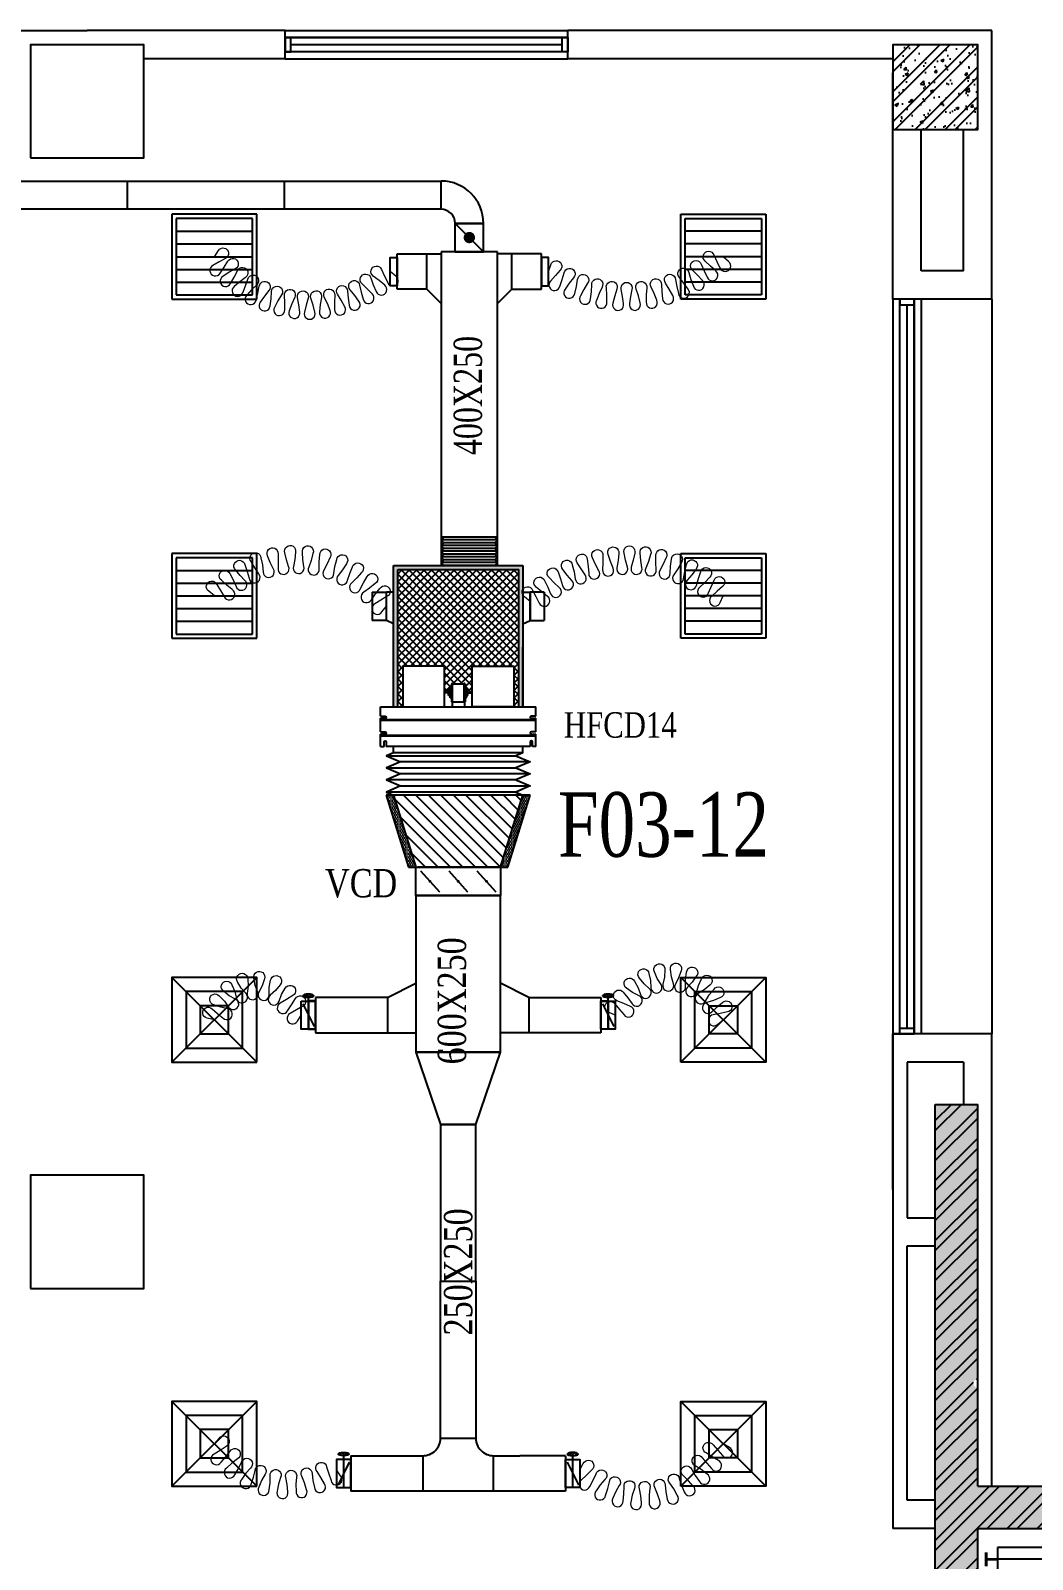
# Model space of a CAD drawing. Header units: metres. Extents: x 352651 to 1421851, y -87441 to -24441.
# Drawn here: x 583077 to 590164, y -66894 to -56075 of the extents above; entities that cross this region are included whole.
import ezdxf
from ezdxf.enums import TextEntityAlignment as Align

# ---------------------------------------------------------------- set-up
doc = ezdxf.new("R2010")
doc.units = ezdxf.units.M
doc.header["$LTSCALE"] = 300
doc.header["$MEASUREMENT"] = 0
for name, color, linetype in [('bat noi mem', 4, 'CONTINUOUS'), ('CUA', 8, 'CONTINUOUS'), ('CUAGIO', 2, 'CONTINUOUS'), ('dien', 2, 'CONTINUOUS'), ('DIM', 1, 'CONTINUOUS'), ('KT', 1, 'CONTINUOUS'), ('NOITHAT', 145, 'CONTINUOUS'), ('THAY', 9, 'CONTINUOUS'), ('thiet bi', 11, 'CONTINUOUS'), ('TUONG', 7, 'CONTINUOUS'), ('vach', 6, 'CONTINUOUS')]:
    doc.layers.add(name, color=color, linetype=linetype)
doc.layers.add('noi mem', color=5, linetype='BATTING', lineweight=0)
doc.styles.add('PHU', font='vntimeh.shx', dxfattribs={"width": 0.8})
doc.styles.add('ROMANS', font='romans.shx', dxfattribs={"width": 0.75, "bigfont": 'romancvn.shx'})
doc.linetypes.add('BATTING', pattern='A,0.0001,-0.1,[134,ltypeshp.shx,S=0.1,R=0,X=-0.1,Y=0],-0.2,[134,ltypeshp.shx,S=0.1,R=180,X=0.1,Y=0],-0.1', length=0.4001)
pattern_1 = [(180, (1141770.856, -4038.041), (-6.25, 12.5), [0, -12.5])]

# ---------------------------------------------------------------- blocks, each defined once
blk = doc.blocks.new('cot1')
at = {"layer": 'vach'}
blk.add_lwpolyline([(-400, -400), (400, -400), (400, 400), (-400, 400)], close=True, dxfattribs=at)
blk = doc.blocks.new('thang may')
at = {"layer": 'DIM'}
for p, q in [((1110, 5383), (40, 5383)), ((1230, 4813), (1620, 4588)), ((1235, 4822), (1625, 4597)), ((1631, 4569), (1631, 3431)), ((1641, 4569), (1641, 3431)), ((42, 4478), (81, 4478)), ((42, 3522), (81, 3522)), ((1230, 3187), (1620, 3412)), ((1235, 3178), (1625, 3403)), ((1230, 2413), (1620, 2188)), ((1235, 2422), (1625, 2197)), ((1631, 1031), (1631, 2169)), ((1641, 1031), (1641, 2169)), ((42, 2078), (81, 2078)), ((42, 1122), (81, 1122)), ((1230, 787), (1620, 1012)), ((1235, 778), (1625, 1003)), ((1110, 217), (40, 217))]:
    blk.add_line(p, q, dxfattribs=at)
at = {"layer": 'DIM', "const_width": 20}
for points in [[(-40, 5333), (-40, 5433)], [(1190, 5333), (1190, 5433)], [(40, 5383), (-40, 5383)], [(1110, 5383), (1190, 5383)], [(-40, 267), (-40, 167)], [(40, 217), (-40, 217)], [(1110, 217), (1190, 217)], [(1190, 267), (1190, 167)]]:
    blk.add_lwpolyline(points, dxfattribs=at)
at = {"layer": 'THAY'}
for p, q in [((1250, 5150), (-100, 5150)), ((1250, 5050), (-100, 5050)), ((1950, 4750), (1408, 5040)), ((3, 4000), (3, 4890)), ((149, 4890), (3, 4890)), ((149, 4830), (149, 4890)), ((149, 4830), (1155, 4830)), ((149, 4450), (149, 4800)), ((149, 4800), (1609, 3431)), ((149, 4800), (1208, 4800)), ((1155, 4860), (1155, 4830)), ((1155, 4860), (1212, 4860)), ((1609, 4569), (1208, 4800)), ((1663, 4600), (1212, 4860)), ((1219, 4794), (1246, 4841)), ((-80, 4700), (-7, 4700)), ((-80, 4450), (-80, 4700)), ((-7, 4000), (-7, 4700)), ((1950, 3250), (1950, 4750)), ((-400, 4500), (-400, 4550)), ((-100, 4550), (-100, 4450)), ((1609, 4569), (149, 3200)), ((1609, 4569), (1636, 4616)), ((1609, 3431), (1609, 4569)), ((1609, 4569), (1663, 4569)), ((1663, 3400), (1663, 4600)), ((-150, 4450), (-400, 4500)), ((-100, 4450), (-150, 4450)), ((-54, 4450), (-80, 4450)), ((-63, 4478), (-63, 4461)), ((-63, 4478), (-46, 4478)), ((-54, 4470), (-54, 4450)), ((-46, 4000), (-46, 4478)), ((42, 4000), (42, 4478)), ((98, 4478), (81, 4478)), ((81, 4000), (81, 4478)), ((89, 4470), (89, 4450)), ((89, 4450), (149, 4450)), ((98, 4478), (98, 4461)), ((-24, 4012), (-33, 4000)), ((-8, 4012), (-24, 4012)), ((-8, 4025), (-8, 4012)), ((43, 4025), (43, 4012)), ((43, 4012), (59, 4012)), ((59, 4012), (67, 4000)), ((-46, 3998), (-46, 4000)), ((-34, 3998), (-46, 3998)), ((-30, 3988), (-46, 3988)), ((-46, 3988), (-46, 3547)), ((-33, 4000), (-34, 3998)), ((-21, 4000), (-30, 3988)), ((-20, 4002), (-21, 4000)), ((-8, 4002), (-20, 4002)), ((-8, 4000), (-8, 4002)), ((-8, 3975), (-8, 4000)), ((-8, 4000), (-7, 4000)), ((-7, 3325), (-7, 4000)), ((3, 3110), (3, 4000)), ((42, 3998), (42, 4000)), ((43, 4000), (42, 4000)), ((42, 3988), (42, 3522)), ((43, 4002), (55, 4002)), ((43, 4000), (43, 4002)), ((43, 3975), (43, 4000)), ((55, 4002), (56, 4000)), ((56, 4000), (65, 3988)), ((65, 3988), (81, 3988)), ((67, 4000), (69, 3998)), ((69, 3998), (81, 3998)), ((81, 3998), (81, 4000)), ((81, 3988), (81, 3522)), ((-80, 3575), (-80, 3325)), ((-54, 3575), (-80, 3575)), ((-54, 3555), (-54, 3575)), ((-150, 3550), (-400, 3500)), ((-400, 3500), (-400, 3450)), ((-100, 3550), (-150, 3550)), ((-100, 3450), (-100, 3550)), ((-63, 3547), (-63, 3564)), ((-46, 3547), (-63, 3547)), ((98, 3522), (81, 3522)), ((89, 3530), (89, 3550)), ((89, 3550), (149, 3550)), ((98, 3522), (98, 3539)), ((149, 3550), (149, 3200)), ((1609, 3431), (1208, 3200)), ((1663, 3400), (1212, 3140)), ((1609, 3431), (1663, 3431)), ((1609, 3431), (1636, 3384)), ((-7, 3325), (-80, 3325)), ((1950, 3250), (1390, 2950)), ((149, 3200), (1208, 3200)), ((149, 3170), (1155, 3170)), ((149, 3170), (149, 3110)), ((1155, 3140), (1155, 3170)), ((1155, 3140), (1212, 3140)), ((1219, 3206), (1246, 3159)), ((149, 3110), (3, 3110)), ((1950, 2350), (1390, 2650)), ((3, 2490), (3, 1600)), ((149, 2490), (3, 2490)), ((149, 2430), (149, 2490)), ((149, 2430), (1155, 2430)), ((149, 2400), (1208, 2400)), ((1609, 1031), (149, 2400)), ((149, 2050), (149, 2400)), ((1155, 2460), (1155, 2430)), ((1155, 2460), (1212, 2460)), ((1609, 2169), (1208, 2400)), ((1663, 2200), (1212, 2460)), ((1219, 2394), (1246, 2441)), ((-80, 2025), (-80, 2275)), ((-7, 2275), (-80, 2275)), ((-7, 2275), (-7, 1600)), ((1950, 2350), (1950, 850)), ((149, 800), (1609, 2169)), ((1609, 2169), (1636, 2216)), ((1609, 2169), (1609, 1031)), ((1609, 2169), (1663, 2169)), ((1663, 2200), (1663, 1000)), ((-400, 2100), (-400, 2150)), ((-150, 2050), (-400, 2100)), ((-100, 2150), (-100, 2050)), ((42, 1612), (42, 2078)), ((81, 1612), (81, 2078)), ((98, 2078), (81, 2078)), ((89, 2070), (89, 2050)), ((98, 2078), (98, 2061)), ((-100, 2050), (-150, 2050)), ((-54, 2025), (-80, 2025)), ((-46, 2053), (-63, 2053)), ((-63, 2053), (-63, 2036)), ((-54, 2045), (-54, 2025)), ((-46, 1612), (-46, 2053)), ((89, 2050), (149, 2050)), ((-8, 1625), (-8, 1600)), ((43, 1625), (43, 1600)), ((-30, 1612), (-46, 1612)), ((-34, 1602), (-46, 1602)), ((-46, 1602), (-46, 1600)), ((-46, 1600), (-46, 1122)), ((-33, 1600), (-34, 1602)), ((-24, 1588), (-33, 1600)), ((-21, 1600), (-30, 1612)), ((-8, 1588), (-24, 1588)), ((-20, 1598), (-21, 1600)), ((-8, 1598), (-20, 1598)), ((-8, 1600), (-8, 1598)), ((-8, 1600), (-7, 1600)), ((-8, 1575), (-8, 1588)), ((-7, 1600), (-7, 900)), ((3, 1600), (3, 710)), ((42, 1602), (42, 1600)), ((42, 1600), (42, 1122)), ((43, 1600), (42, 1600)), ((43, 1600), (43, 1598)), ((43, 1598), (55, 1598)), ((43, 1575), (43, 1588)), ((43, 1588), (59, 1588)), ((55, 1598), (56, 1600)), ((56, 1600), (65, 1612)), ((59, 1588), (67, 1600)), ((65, 1612), (81, 1612)), ((67, 1600), (69, 1602)), ((69, 1602), (81, 1602)), ((81, 1602), (81, 1600)), ((81, 1600), (81, 1122)), ((-150, 1150), (-400, 1100)), ((-400, 1100), (-400, 1050)), ((-100, 1150), (-150, 1150)), ((-100, 1050), (-100, 1150)), ((-54, 1150), (-80, 1150)), ((-80, 1150), (-80, 900)), ((-63, 1122), (-63, 1139)), ((-63, 1122), (-46, 1122)), ((-54, 1130), (-54, 1150)), ((98, 1122), (81, 1122)), ((89, 1130), (89, 1150)), ((89, 1150), (149, 1150)), ((98, 1122), (98, 1139)), ((149, 1150), (149, 800)), ((1609, 1031), (1208, 800)), ((1663, 1000), (1212, 740)), ((1609, 1031), (1663, 1031)), ((1609, 1031), (1636, 984)), ((-80, 900), (-7, 900)), ((149, 800), (1208, 800)), ((149, 770), (149, 710)), ((149, 770), (1155, 770)), ((1155, 740), (1155, 770)), ((1219, 806), (1246, 759)), ((1950, 850), (1390, 550)), ((149, 710), (3, 710)), ((1155, 740), (1212, 740)), ((1250, 550), (-100, 550)), ((1250, 450), (-100, 450))]:
    blk.add_line(p, q, dxfattribs=at)
for points in [[(40, 5466), (40, 5300), (1110, 5300), (1110, 5466)], [(40, 134), (40, 300), (1110, 300), (1110, 134)]]:
    blk.add_lwpolyline(points, close=True, dxfattribs=at)
for points in [[(1550, 295), (2250, 670), (2250, 2530), (1746, 2800), (2250, 3070), (2250, 4930), (1550, 5305)], [(1477, 5168), (2095, 4837), (2095, 3163), (1459, 2822)], [(1481, 5177), (2105, 4843), (2105, 3157), (1464, 2813)], [(1477, 432), (2095, 763), (2095, 2437), (1459, 2778)], [(1481, 423), (2105, 757), (2105, 2443), (1464, 2787)]]:
    blk.add_lwpolyline(points, dxfattribs=at)
at = {"layer": 'vach'}
for p, q in [((-400, 4550), (-400, 5600)), ((-100, 4550), (-100, 5600)), ((-100, 5600), (1250, 5600)), ((1250, 5050), (1250, 5600)), ((1408, 5040), (1550, 5305)), ((1250, 5050), (1390, 5050)), ((1390, 5050), (1408, 5040)), ((-400, 4550), (-100, 4550)), ((-400, 3450), (-100, 3450)), ((-400, 2150), (-400, 3450)), ((-100, 3450), (-100, 2950)), ((-400, 2950), (1390, 2950)), ((1390, 2650), (1390, 2950)), ((-400, 2650), (1390, 2650)), ((-100, 2150), (-100, 2650)), ((-400, 2150), (-100, 2150)), ((-400, 1050), (-100, 1050)), ((-400, 1050), (-400, 0)), ((-100, 1050), (-100, 0)), ((1250, 550), (1250, 0)), ((1250, 550), (1390, 550)), ((1408, 560), (1550, 295)), ((-100, 0), (1250, 0))]:
    blk.add_line(p, q, dxfattribs=at)
for points in [[(-100, 5900), (1550, 5900), (1550, 5305)], [(-100, -300), (1550, -300), (1550, 295)]]:
    blk.add_lwpolyline(points, dxfattribs=at)
blk = doc.blocks.new('SAD')
at = {"layer": 'CUAGIO', "color": 8}
for p, q in [((-300, -300), (300, 300)), ((300, -300), (-300, 300))]:
    blk.add_line(p, q, dxfattribs=at)
at = {"layer": 'CUAGIO'}
blk.add_lwpolyline([(300, -300), (300, 300), (-300, 300), (-300, -300)], close=True, dxfattribs=at)
at = {"layer": 'CUAGIO', "color": 8}
for points in [[(200, -200), (200, 200), (-200, 200), (-200, -200)], [(100, -100), (100, 100), (-100, 100), (-100, -100)]]:
    blk.add_lwpolyline(points, close=True, dxfattribs=at)
blk = doc.blocks.new('SAG')
at = {"layer": 'CUAGIO'}
for p, q in [((-300, 300), (-300, -300)), ((300, 300), (-300, 300)), ((300, -300), (300, 300)), ((-300, -300), (300, -300))]:
    blk.add_line(p, q, dxfattribs=at)
at = {"layer": 'CUAGIO', "color": 8}
for p, q in [((-270, 270), (-270, -270)), ((270, 270), (-270, 270)), ((-180, -270), (-180, 270)), ((-90, -270), (-90, 270)), ((0, -270), (0, 270)), ((90, -270), (90, 270)), ((180, -270), (180, 270)), ((270, -270), (270, 270)), ((-270, -270), (270, -270))]:
    blk.add_line(p, q, dxfattribs=at)
blk = doc.blocks.new('1-van gio D200')
at = {"layer": 'CUAGIO'}
h = blk.add_hatch(dxfattribs=at)
h.set_pattern_fill('ANSI31', color=256, scale=100, style=0)
edge = h.paths.add_edge_path()
edge.add_ellipse((486127, -58494), major_axis=(-38.1, 0), ratio=0.310482, start_angle=0, end_angle=360, ccw=False)
for p, q in [((486167, -58437), (486087, -58277)), ((486127, -58257), (486127, -58494))]:
    blk.add_line(p, q, dxfattribs=at)
at = {"layer": 'CUAGIO', "const_width": 3}
for points in [[(486127, -58457), (486177, -58457), (486177, -58257), (486077, -58257), (486077, -58457), (486127, -58457)], [(486167, -58437), (486087, -58277)], [(486127, -58257), (486127, -58494)]]:
    blk.add_lwpolyline(points, dxfattribs=at)
at = {"layer": 'CUAGIO'}
blk.add_lwpolyline([(486177, -58457), (486077, -58457), (486077, -58257), (486177, -58257)], close=True, dxfattribs=at)
at = {"layer": 'CUAGIO', "const_width": 5.35}
blk.add_lwpolyline([(486131, -58357, -1), (486123, -58357, -1)], format="xyb", close=True, dxfattribs=at)
at = {"layer": 'CUAGIO', "extrusion": (0, 0, -1)}
blk.add_ellipse((486127, -58494), major_axis=(-38.1, 0), ratio=0.310482, start_param=-1.570796, end_param=4.712389, dxfattribs=at)

msp = doc.modelspace()

# ---------------------------------------------------------------- hatches: boundary and pattern name
at = {"layer": 'CUAGIO'}
h = msp.add_hatch(dxfattribs=at)
h.set_pattern_fill('DOTS', color=2, scale=200, style=0)
h.set_pattern_definition([(0, (-12434.797, -30322.624), (6.25, 12.5), [0, -12.5])])
h.paths.add_polyline_path([(586530.1, -59890.1), (586530.1, -60860.1), (586560.1, -60860.1), (586560.1, -59860.1), (585644.1, -59860.1), (585644.1, -60860.1), (585674.1, -60860.1), (585674.1, -59890.1)])
at = {"layer": 'CUAGIO', "ltscale": 1.5}
h = msp.add_hatch(dxfattribs=at)
h.set_pattern_fill('ANSI37', color=9, scale=300, style=0)
h.set_pattern_definition([(45, (34980.162, -259.58), (-26.5165043, 26.5165043), []), (135, (34980.162, -259.58), (-26.5165043, -26.5165043), [])])
h.paths.add_polyline_path([(586005.3, -60574.1), (586005.3, -60761.5), (586034.7, -60761.5), (586034.7, -60741.3), (586045.2, -60741.3), (586045.2, -60725.5), (586055.1, -60725.5), (586055.1, -60700.6, -1), (586061.6, -60698.5), (586143.9, -60698.5, -1), (586150.4, -60700.6), (586150.4, -60725.5), (586160.3, -60725.5), (586160.3, -60741.3), (586170.8, -60741.3), (586170.8, -60761.5), (586200.3, -60761.5), (586200.3, -60574.1), (586495.3, -60574.1), (586495.3, -60860.1), (586530.1, -60860.1), (586530.1, -59890.1), (585674.1, -59890.1), (585674.1, -60860.1), (585710.3, -60860.1), (585710.3, -60574.1)])
at = {"layer": 'CUAGIO'}
h = msp.add_hatch(dxfattribs=at)
h.set_pattern_fill('DOTS', color=2, scale=200, angle=180, style=0)
h.set_pattern_definition(pattern_1)
h.paths.add_polyline_path([(585802.1, -61995.1), (585749.7, -61995.1), (585591.7, -61485.1), (585644.1, -61485.1)])
h = msp.add_hatch(dxfattribs=at)
h.set_pattern_fill('ANSI31', color=2, scale=500, angle=180, style=0)
h.set_pattern_definition([(135, (1141770.856, -4038.04), (44.194174, 44.194174), [])])
h.paths.add_polyline_path([(585644.1, -61485.1), (585802.1, -61995.1), (586402.1, -61995.1), (586560.1, -61485.1)])
h = msp.add_hatch(dxfattribs=at)
h.set_pattern_fill('DOTS', color=2, scale=200, angle=180, style=0)
h.set_pattern_definition(pattern_1)
h.paths.add_polyline_path([(586454.4, -61995.1), (586402.1, -61995.1), (586560.1, -61485.1), (586612.4, -61485.1)])
at = {"layer": 'NOITHAT', "linetype": 'Continuous'}
h = msp.add_hatch(dxfattribs=at)
h.set_pattern_fill('ANSI32,_O', color=256, scale=400)
h.set_pattern_definition([(45, (219579.86, -369466.49), (-106.066017, 106.066017), []), (45, (219650.57, -369466.49), (-106.066017, 106.066017), [])])
h.paths.add_polyline_path([(589477.2, -56575.5), (589477.2, -56175.5), (589177.2, -56175.5), (589177.2, -56575.5)])
h.paths.add_polyline_path([(589777.2, -56575.5), (589777.2, -56175.5), (589477.2, -56175.5), (589477.2, -56575.5)])
h.paths.add_polyline_path([(589477.2, -56575.5), (589477.2, -56775.5), (589777.2, -56775.5), (589777.2, -56575.5)])
h.paths.add_polyline_path([(589477.2, -56775.5), (589477.2, -56575.5), (589177.2, -56575.5), (589177.2, -56775.5)])
h = msp.add_hatch(dxfattribs=at)
h.set_pattern_fill('AR-CONC,_O', color=256, scale=30)
h.set_pattern_definition([(50, (219579.86, -369466.49), (215.178055, -18.82564), [22.5, -247.5]), (355, (219579.86, -369466.49), (-41.6254, 225.65764), [18, -198]), (100.4514, (219597.79, -369468.05), (173.552815, 206.83186), [19.12206, -210.34263]), (46.1842, (219579.86, -369406.49), (320.17231, -49.6557), [33.75, -371.25]), (96.6356, (219606.54, -369410.62), (280.39881, 292.23536), [28.68309, -315.5139]), (351.1842, (219579.86, -369406.5), (280.39858, 292.23558), [27, -297]), (21, (219609.86, -369421.49), (179.072116, -120.78567), [22.5, -247.5]), (326, (219609.86, -369421.49), (72.9946, 217.54501), [18, -198]), (71.4514, (219624.78, -369431.55), (252.06679, 96.75915), [19.12206, -210.34263]), (37.5, (219579.86, -369466.486), (3.647957, 99.868156), [0, -195.6, 0, -201, 0, -198.75]), (7.5, (219579.86, -369466.49), (78.920861, 118.323514), [0, -114.6, 0, -191.1, 0, -75.75]), (327.5, (219512.96, -369466.486), (160.146731, -6.766462), [0, -75, 0, -234, 0, -310.5]), (317.5, (219482.96, -369466.49), (174.95585, 30.031495), [0, -97.5, 0, -155.4, 0, -220.5])])
h.paths.add_polyline_path([(589477.2, -56575.5), (589477.2, -56175.5), (589177.2, -56175.5), (589177.2, -56575.5)])
h.paths.add_polyline_path([(589777.2, -56575.5), (589777.2, -56175.5), (589477.2, -56175.5), (589477.2, -56575.5)])
h.paths.add_polyline_path([(589477.2, -56575.5), (589477.2, -56775.5), (589777.2, -56775.5), (589777.2, -56575.5)])
h.paths.add_polyline_path([(589477.2, -56775.5), (589477.2, -56575.5), (589177.2, -56575.5), (589177.2, -56775.5)])
h = msp.add_hatch(dxfattribs=at)
h.set_pattern_fill('AR-CONC', color=256, scale=30, style=0)
h.set_pattern_definition([(50, (-101705.94, -347466.49), (215.178055, -18.82564), [22.5, -247.5]), (355, (-101705.94, -347466.49), (-41.6254, 225.65764), [18, -198]), (100.4514, (-101688, -347468.05), (173.552815, 206.83186), [19.12206, -210.342634]), (46.1842, (-101705.94, -347406.49), (320.17231, -49.6557), [33.75, -371.25]), (96.6356, (-101679.26, -347410.62), (280.39881, 292.23536), [28.68309, -315.5139]), (351.1842, (-101705.94, -347406.5), (280.39858, 292.23558), [27, -297]), (21, (-101675.94, -347421.49), (179.072116, -120.785667), [22.5, -247.5]), (326, (-101675.94, -347421.49), (72.9946, 217.545014), [18, -198]), (71.4514, (-101661.02, -347431.55), (252.06679, 96.75915), [19.12206, -210.342634]), (37.5, (-101705.94, -347466.486), (3.6479566, 99.868156), [0, -195.6, 0, -201, 0, -198.75]), (7.5, (-101705.94, -347466.49), (78.920861, 118.323514), [0, -114.6, 0, -191.1, 0, -75.75]), (327.5, (-101772.84, -347466.486), (160.146731, -6.7664615), [0, -75, 0, -234, 0, -310.5]), (317.5, (-101802.84, -347466.49), (174.95585, 30.031495), [0, -97.5, 0, -155.4, 0, -220.5])])
h.paths.add_polyline_path([(589777.2, -63675.5), (589477.2, -63675.5), (589477.2, -64575.5), (589777.2, -64575.5)])
h.paths.add_polyline_path([(589777.2, -65678.2, -0.4166743), (589747, -65648.2, -0.4166743), (589777.2, -65618.2), (589777.2, -64575.5), (589477.2, -64575.5), (589477.2, -66675.5), (589477.2, -67725.5), (589777.2, -67725.5), (589777.2, -66675.5), (591127.2, -66675.5), (591127.2, -67225.5), (591267.6, -67225.5), (591285.5, -67235.1), (591427.2, -66970.7), (591427.2, -66375.5), (589777.2, -66375.5)])
h.paths.add_polyline_path([(589777.2, -68825.5), (589477.2, -68825.5), (589477.2, -69325.5), (589777.2, -69325.5)])
h.paths.add_polyline_path([(591267.6, -69325.5), (589477.2, -69325.5), (589477.2, -69625.5), (591267.6, -69625.5)])
h.paths.add_polyline_path([(589777.2, -69625.5), (589477.2, -69625.5), (589477.2, -70125.5), (589777.2, -70125.5)])
h.paths.add_polyline_path([(589777.2, -71225.5), (589477.2, -71225.5), (589477.2, -72275.5), (589777.2, -72275.5)])
h.paths.add_polyline_path([(591427.2, -71980.3), (591285.5, -71715.9), (591267.6, -71725.5), (591127.2, -71725.5), (591127.2, -72275.5), (589777.2, -72275.5), (589777.2, -72575.5), (591427.2, -72575.5)])
h = msp.add_hatch(dxfattribs=at)
h.set_pattern_fill('ANSI32,_O', color=256, scale=400)
h.set_pattern_definition([(45, (-101705.94, -347466.49), (-106.066017, 106.066017), []), (45, (-101635.23, -347466.49), (-106.066017, 106.066017), [])])
h.paths.add_polyline_path([(589777.2, -63675.5), (589477.2, -63675.5), (589477.2, -64575.5), (589777.2, -64575.5)])
h.paths.add_polyline_path([(589777.2, -65678.2, -0.4166743), (589747, -65648.2, -0.4166743), (589777.2, -65618.2), (589777.2, -64575.5), (589477.2, -64575.5), (589477.2, -66675.5), (589477.2, -67725.5), (589777.2, -67725.5), (589777.2, -66675.5), (591127.2, -66675.5), (591127.2, -67225.5), (591267.6, -67225.5), (591285.5, -67235.1), (591427.2, -66970.7), (591427.2, -66375.5), (589777.2, -66375.5)])
h.paths.add_polyline_path([(589777.2, -68825.5), (589477.2, -68825.5), (589477.2, -69325.5), (589777.2, -69325.5)])
h.paths.add_polyline_path([(591267.6, -69325.5), (589477.2, -69325.5), (589477.2, -69625.5), (591267.6, -69625.5)])
h.paths.add_polyline_path([(589777.2, -69625.5), (589477.2, -69625.5), (589477.2, -70125.5), (589777.2, -70125.5)])
h.paths.add_polyline_path([(589777.2, -71225.5), (589477.2, -71225.5), (589477.2, -72275.5), (589777.2, -72275.5)])
h.paths.add_polyline_path([(591427.2, -71980.3), (591285.5, -71715.9), (591267.6, -71725.5), (591127.2, -71725.5), (591127.2, -72275.5), (589777.2, -72275.5), (589777.2, -72575.5), (591427.2, -72575.5)])

# ---------------------------------------------------------------- linework, layer by layer
at = {"layer": 'bat noi mem'}
for p, q in [((586381.1, -59660.1), (585981.1, -59660.1)), ((586001.1, -59660.1), (585981.1, -59680.1)), ((586381.1, -59680.1), (585981.1, -59680.1)), ((585981.1, -59680.1), (586001.1, -59700.1)), ((586001.1, -59700.1), (585981.1, -59720.1)), ((586361.1, -59700.1), (586001.1, -59700.1)), ((586361.1, -59660.1), (586381.1, -59680.1)), ((586381.1, -59680.1), (586361.1, -59700.1)), ((586361.1, -59700.1), (586381.1, -59720.1)), ((586381.1, -59720.1), (585981.1, -59720.1)), ((585981.1, -59720.1), (586001.1, -59740.1)), ((586001.1, -59740.1), (585981.1, -59760.1)), ((586381.1, -59760.1), (585981.1, -59760.1)), ((585981.1, -59760.1), (586001.1, -59780.1)), ((586001.1, -59780.1), (585981.1, -59800.1)), ((586381.1, -59800.1), (585981.1, -59800.1)), ((585981.1, -59800.1), (586001.1, -59820.1)), ((586001.1, -59820.1), (585981.1, -59840.1)), ((586361.1, -59740.1), (586001.1, -59740.1)), ((586361.1, -59780.1), (586001.1, -59780.1)), ((586361.1, -59820.1), (586001.1, -59820.1)), ((586381.1, -59720.1), (586361.1, -59740.1)), ((586361.1, -59740.1), (586381.1, -59760.1)), ((586381.1, -59760.1), (586361.1, -59780.1)), ((586361.1, -59780.1), (586381.1, -59800.1)), ((586381.1, -59800.1), (586361.1, -59820.1)), ((586361.1, -59820.1), (586381.1, -59840.1)), ((586381.1, -59840.1), (585981.1, -59840.1)), ((585981.1, -59840.1), (586001.1, -59860.1)), ((586361.1, -59860.1), (586001.1, -59860.1)), ((586381.1, -59840.1), (586361.1, -59860.1)), ((585594.1, -61206.5), (586510.1, -61206.5)), ((585594.1, -61292.2), (586510.1, -61292.2)), ((586610.1, -61249.4), (585694.1, -61249.4)), ((586610.1, -61335.1), (585694.1, -61335.1)), ((586510.1, -61377.9), (585594.1, -61377.9)), ((585694.1, -61420.8), (586610.1, -61420.8)), ((586510.1, -61463.6), (585594.1, -61463.6)), ((586560.1, -61485.1), (585644.1, -61485.1))]:
    msp.add_line(p, q, dxfattribs=at)
for points in [[(585644.1, -61185.1), (585594.1, -61206.5), (585694.1, -61249.4), (585594.1, -61292.2), (585694.1, -61335.1), (585594.1, -61377.9), (585694.1, -61420.8), (585594.1, -61463.6), (585644.1, -61485.1)], [(586560.1, -61185.1), (586510.1, -61206.5), (586610.1, -61249.4), (586510.1, -61292.2), (586610.1, -61335.1), (586510.1, -61377.9), (586610.1, -61420.8), (586510.1, -61463.6), (586560.1, -61485.1)]]:
    msp.add_lwpolyline(points, dxfattribs=at)
at = {"layer": 'CUA', "linetype": 'Continuous'}
for p, q in [((584877.2, -56125.5), (586877.2, -56125.5)), ((586877.2, -56125.5), (584877.2, -56125.5)), ((586877.2, -56225.5), (584877.2, -56225.5)), ((586837.2, -56175.5), (584917.2, -56175.5)), ((589227.2, -63175.5), (589227.2, -57975.5)), ((589327.2, -57975.5), (589327.2, -63175.5)), ((589327.2, -63175.5), (589327.2, -57975.5)), ((589277.2, -63135.5), (589277.2, -58015.5))]:
    msp.add_line(p, q, dxfattribs=at)
for points in [[(584877.2, -56225.5), (584917.2, -56225.5), (584917.2, -56125.5), (584877.2, -56125.5)], [(586877.2, -56225.5), (586837.2, -56225.5), (586837.2, -56125.5), (586877.2, -56125.5)], [(589227.2, -57975.5), (589227.2, -58015.5), (589327.2, -58015.5), (589327.2, -57975.5)], [(589227.2, -63175.5), (589227.2, -63135.5), (589327.2, -63135.5), (589327.2, -63175.5)]]:
    msp.add_lwpolyline(points, close=True, dxfattribs=at)
at = {"layer": 'CUAGIO'}
for p, q in [((580430.9, -57140.1), (585980.9, -57140.1)), ((583760.9, -57140.1), (583760.9, -57340.1)), ((584870.9, -57140.1), (584870.9, -57340.1)), ((585980.9, -57340.1), (576866.2, -57340.1)), ((586280.9, -57440.1), (586080.9, -57440.1)), ((586080.9, -57440.1), (586280.9, -57640.1)), ((586080.9, -57600.5), (586080.9, -57440.1)), ((586080.9, -57440.1), (586280.9, -57440.1)), ((586280.9, -57640.1), (586280.9, -57440.8)), ((585671.2, -57906.1), (585671.2, -57656.1)), ((585671.2, -57656.1), (585981.1, -57656.1)), ((585681.2, -57656.1), (585981.1, -57656.1)), ((585881.1, -57906.1), (585881.1, -57656.1)), ((585881.1, -57906.1), (585881.1, -57656.1)), ((585981.1, -57640.1), (585981.1, -59860.1)), ((586380.7, -57640.1), (585981.1, -57640.1)), ((586080.9, -57640.1), (586080.9, -57600.5)), ((586280.9, -57640.1), (586080.9, -57640.1)), ((586080.9, -57640.1), (586280.9, -57640.1)), ((586381.1, -59860.1), (586380.7, -57640.1)), ((586681, -57656.1), (586381.1, -57656.1)), ((586691, -57656.1), (586381.1, -57656.1)), ((586481.1, -57906.1), (586481.1, -57656.1)), ((586481.1, -57906.1), (586481.1, -57656.1)), ((586691, -57906.1), (586691, -57656.1)), ((585881.1, -57906.1), (585671.2, -57906.1)), ((585881.1, -57906.1), (585681.2, -57906.1)), ((585881.1, -57906.1), (585981.1, -58006.1)), ((585881.1, -57906.1), (585981.1, -58006.1)), ((586481.1, -57906.1), (586381.1, -58006.1)), ((586481.1, -57906.1), (586381.1, -58006.1)), ((586481.1, -57906.1), (586681, -57906.1)), ((586481.1, -57906.1), (586691, -57906.1)), ((585674.1, -60860.1), (585674.1, -59890.1)), ((586530.1, -60860.1), (586530.1, -59890.1)), ((585494.4, -60049.4), (585494.4, -60249.4)), ((585594.1, -60249.4), (585594.1, -60049.4)), ((586610.1, -60049.4), (586610.1, -60249.4)), ((586610.1, -60049.4), (586610.1, -60249.4)), ((586610.1, -60049.4), (586610.1, -60249.4)), ((586610.1, -60249.4), (586610.1, -60049.4)), ((586709.8, -60049.4), (586709.8, -60249.4)), ((585594.1, -60249.4), (585494.4, -60249.4)), ((586610.1, -60249.4), (586709.8, -60249.4)), ((586560.1, -60860.1), (586560.1, -60438.7)), ((585835.1, -62020.8), (585969, -62169.4)), ((586035.1, -62020.8), (586169, -62169.4)), ((586235.1, -62020.8), (586369, -62169.4)), ((585802.1, -62195.1), (586402.1, -62195.1)), ((585602.1, -62917), (585802.1, -62817)), ((586602.1, -62917), (586402.1, -62817)), ((585602.1, -62917), (585092.1, -62917)), ((585092.1, -62917), (585092.1, -63167)), ((585602.1, -62917), (585602.1, -63167)), ((586602.1, -62917), (587112.1, -62917)), ((586602.1, -62917), (586602.1, -63167)), ((587112.1, -62917), (587112.1, -63167)), ((585092.1, -63167), (585802.1, -63167)), ((587112.1, -63167), (586402.1, -63167)), ((585977.1, -66035.1), (586227.1, -66035.1)), ((585342.1, -66160.1), (585342.1, -66410.1)), ((585852.1, -66160.1), (585852.1, -66410.1)), ((586352.1, -66410.1), (586352.1, -66160.1)), ((586862.1, -66160.1), (586862.1, -66410.1))]:
    msp.add_line(p, q, dxfattribs=at)
at = {"layer": 'CUAGIO', "color": 2}
for p, q in [((585644.1, -60860.1), (585644.1, -59860.1)), ((585644.1, -59860.1), (586560.1, -59860.1)), ((585674.1, -59890.1), (586530.1, -59890.1)), ((586560.1, -59860.1), (586560.1, -60860.1)), ((586612.4, -61485.1), (585591.7, -61485.1)), ((586560.1, -61485.1), (586612.4, -61485.1)), ((585749.7, -61995.1), (585802.1, -61995.1)), ((586386.6, -61995.1), (585817.5, -61995.1)), ((586402.1, -61995.1), (586454.4, -61995.1)), ((586402.1, -62195.1), (585802.1, -62195.1))]:
    msp.add_line(p, q, dxfattribs=at)
at = {"layer": 'CUAGIO', "ltscale": 1.5}
for p, q in [((586862.1, -66160.1), (586537.1, -66160.1)), ((586862.1, -66410.1), (585342.1, -66410.1))]:
    msp.add_line(p, q, dxfattribs=at)
at = {"layer": 'CUAGIO'}
for points, const_width in [([(586160.9, -57540.1, 1), (586200.9, -57540.1, 1)], 40), ([(585907.1, -62095.1, 1), (585897.1, -62095.1, 1)], 10), ([(586107.1, -62095.1, 1), (586097.1, -62095.1, 1)], 10), ([(586307.1, -62095.1, 1), (586297.1, -62095.1, 1)], 10)]:
    msp.add_lwpolyline(points, format="xyb", close=True, dxfattribs=dict(at, const_width=const_width))
for points in [[(585671.2, -57881.1), (585621.2, -57881.1), (585621.2, -57681.1), (585671.2, -57681.1)], [(586691, -57881.1), (586741, -57881.1), (586741, -57681.1), (586691, -57681.1)], [(586402.1, -62195.1), (585802.1, -62195.1), (585802.1, -61995.1), (586402.1, -61995.1)], [(585092.1, -62942), (585042.1, -62942), (585042.1, -63142), (585092.1, -63142)], [(587112.1, -62942), (587162.1, -62942), (587162.1, -63142), (587112.1, -63142)], [(586402.1, -63305.1), (585802.1, -63305.1), (585977.1, -63815.1), (586227.1, -63815.1)], [(585977.1, -63815.1), (585977.1, -64925.1), (586227.1, -64925.1), (586227.1, -63815.1)]]:
    msp.add_lwpolyline(points, close=True, dxfattribs=at)
for points in [[(585494.4, -60049.4), (585594.1, -60049.4)], [(585644.1, -60049.4), (585594.1, -60049.4)], [(586560.1, -60049.4), (586610.1, -60049.4)], [(586560.1, -60049.4), (586610.1, -60049.4)], [(586560.1, -60049.4), (586610.1, -60049.4)], [(586709.8, -60049.4), (586610.1, -60049.4)], [(585644.1, -60274.6), (585594.1, -60249.4)], [(586560.1, -60274.6), (586610.1, -60249.4)], [(585591.7, -61485.1), (585749.7, -61995.1)], [(586402.1, -61995.1), (586560.1, -61485.1), (585644.1, -61485.1), (585802.1, -61995.1)], [(586454.4, -61995.1), (586612.4, -61485.1)]]:
    msp.add_lwpolyline(points, dxfattribs=at)
at = {"layer": 'CUAGIO', "color": 2}
msp.add_lwpolyline([(585802.1, -63305.1), (586402.1, -63305.1), (586402.1, -62195.1), (585802.1, -62195.1)], close=True, dxfattribs=at)
at = {"layer": 'CUAGIO'}
msp.add_lwpolyline([(585342.1, -66160.1), (585852.1, -66160.1, 0.4142136), (585977.1, -66035.1), (585977.1, -64925.1), (586227.1, -64925.1), (586227.1, -66035.1, 0.4142136), (586352.1, -66160.1), (586537.1, -66160.1)], format="xyb", dxfattribs=at)
for radius in [300, 100]:
    msp.add_arc((585980.9, -57440.1), radius, 0, 90, dxfattribs=at)
at = {"layer": 'dien'}
msp.add_line((585980.9, -57340.1), (585980.9, -57140.1), dxfattribs=at)
at = {"layer": 'noi mem', "linetype": 'ByBlock', "ltscale": 1.5}
for points in [[(584377.2, -57675.5), (584405.5, -57632.5, -1.3333333), (584456.6, -57687.4), (584411.7, -57712.5), (584366.8, -57737.6, 1.3333333), (584417.9, -57792.5), (584446.1, -57749.5), (584473.7, -57706.3, -1.3333333), (584525.4, -57760.6), (584481, -57786.1), (584437.7, -57814.6, 1.3333333), (584492.5, -57865.8), (584518, -57820.6), (584540, -57774.5, -1.3333333), (584597.9, -57822.1), (584557, -57852.6), (584517.6, -57886.4, 1.3333333), (584578.5, -57930.2), (584598, -57882.2), (584614.1, -57833.7, -1.3333333), (584677.6, -57873.6), (584640.8, -57909.1), (584606, -57947.5, 1.3333333), (584671.9, -57983.3), (584685.2, -57933.2), (584695, -57883.1, -1.3333333), (584763.1, -57914.6), (584731.1, -57954.5), (584701.4, -57997, 1.3333333), (584771.3, -58024.2), (584778.2, -57972.8), (584781.6, -57921.8, -1.3333333), (584853, -57944.5), (584826.4, -57988.1), (584802.3, -58034, 1.3333333), (584875.1, -58052.2), (584875.4, -58000.3), (584872.3, -57949.3, -1.3333333), (584946.1, -57962.9), (584925.1, -58009.4), (584907, -58058.1, 1.3333333), (584981.5, -58066.9), (584975.3, -58015.4), (584965.8, -57965.2, -1.3333333), (585040.7, -57969.3), (585025.8, -58018.2), (585014, -58068.7, 1.3333333), (585089, -58068), (585076.3, -58017.7), (585060.6, -57969.1, -1.3333333), (585135.4, -57963.7), (585126.7, -58014.1), (585121.4, -58065.7, 1.3333333), (585195.7, -58055.6), (585176.8, -58007.3), (585155.1, -57961.1, -1.3333333), (585228.6, -57946.3), (585226.4, -57997.3), (585227.6, -58049.2, 1.3333333), (585300, -58029.8), (585275.2, -57984.3), (585247.8, -57941.2, -1.3333333), (585318.8, -57917.2), (585323.1, -57968.1), (585330.9, -58019.4, 1.3333333), (585400.3, -57991), (585369.9, -57949), (585337.2, -57909.7, -1.3333333), (585404.7, -57877), (585415.4, -57926.9), (585429.5, -57976.8, 1.3333333), (585494.8, -57939.9), (585459.3, -57902.1), (585422, -57867.2, -1.3333333), (585484.8, -57826.2), (585501.7, -57874.4), (585522, -57922.1, 1.3333333), (585582.1, -57877.3), (585542.2, -57844.2), (585501.4, -57812.8, -1.3333333), (585560, -57765.9), (585581.7, -57812.6), (585603.3, -57859.3, 1.3333333), (585661.9, -57812.5), (585621.2, -57781.1)], [(586741, -57781.1), (586758.1, -57733.1, -1.3333333), (586822.8, -57770.9), (586789.4, -57809.3), (586756, -57847.8, 1.3333333), (586820.9, -57885.5), (586837.8, -57837.5), (586852.5, -57789.2, -1.3333333), (586918.9, -57824.2), (586887.4, -57863.6), (586857.9, -57905.6, 1.3333333), (586926.3, -57936.5), (586938.4, -57886.7), (586947.1, -57836.9, -1.3333333), (587017.2, -57863.6), (586990.7, -57906.6), (586966.6, -57951.9, 1.3333333), (587038.2, -57974.2), (587044.2, -57923.2), (587046.8, -57872.8, -1.3333333), (587119.6, -57890.8), (587098.6, -57936.7), (587080.1, -57984.5, 1.3333333), (587153.9, -57998), (587153.6, -57946.7), (587150.1, -57896.4, -1.3333333), (587224.6, -57905.4), (587209.2, -57953.4), (587196.8, -58003.2, 1.3333333), (587271.6, -58007.7), (587265.1, -57956.8), (587255.6, -57907.2, -1.3333333), (587330.6, -57907.1), (587321.1, -57956.7), (587314.8, -58007.6, 1.3333333), (587389.6, -58002.9), (587377, -57953.2), (587361.5, -57905.2, -1.3333333), (587435.9, -57896), (587432.6, -57946.3), (587432.5, -57997.6, 1.3333333), (587506.2, -57983.9), (587487.6, -57936.1), (587466.4, -57890.3, -1.3333333), (587539.2, -57872.1), (587542, -57922.5), (587548.1, -57973.5, 1.3333333), (587619.6, -57950.9), (587595.4, -57905.7), (587568.8, -57862.8, -1.3333333), (587638.8, -57835.9), (587647.7, -57885.6), (587659.9, -57935.5, 1.3333333), (587728.2, -57904.4), (587698.6, -57862.4), (587667, -57823.1, -1.3333333), (587733.2, -57787.9), (587748.1, -57836.2), (587766.3, -57884.2, 1.3333333), (587830.3, -57845), (587795.9, -57807), (587759.7, -57771.7, -1.3333333), (587821.2, -57728.8), (587841.8, -57774.9), (587863.7, -57820.9, 1.3333333), (587924.2, -57776.5), (587886.9, -57741.8), (587849.7, -57707.1, -1.3333333), (587910.2, -57662.7), (587932.1, -57708.6), (587954, -57754.6, 1.3333333), (588014.5, -57710.2), (587977.2, -57675.5)], [(584377.2, -60075.5), (584338.1, -60043.2, -1.3333333), (584394.8, -59994.1), (584421.2, -60037.3), (584447.6, -60080.6, 1.3333333), (584504.3, -60031.5), (584465.2, -59999.2), (584427.3, -59964.7, -1.3333333), (584486.2, -59918.3), (584510.9, -59963.2), (584531.4, -60009, 1.3333333), (584593.7, -59967.2), (584559.2, -59930.8), (584527, -59890.9, -1.3333333), (584592.3, -59854), (584609.8, -59902.2), (584623.2, -59950.5, 1.3333333), (584691.1, -59918.7), (584662.5, -59877.5), (584636.8, -59833.2, -1.3333333), (584707, -59806.7), (584717, -59856.9), (584722.8, -59906.8, 1.3333333), (584794.8, -59885.7), (584772.8, -59840.6), (584754.1, -59792.9, -1.3333333), (584827.5, -59777.4), (584829.7, -59828.6), (584827.9, -59878.7, 1.3333333), (584902.3, -59868.9), (584887.4, -59820.9), (584876.3, -59770.9, -1.3333333), (584951.1, -59766.8), (584945.5, -59817.7), (584936.1, -59867, 1.3333333), (585011, -59868.6), (585003.7, -59819), (585000.3, -59767.9, -1.3333333), (585074.9, -59775.2), (585061.6, -59824.7), (585044.7, -59871.9, 1.3333333), (585118.6, -59885), (585118.9, -59834.8), (585123.3, -59783.8, -1.3333333), (585196, -59802.4), (585175.3, -59849.3), (585151.4, -59893.4, 1.3333333), (585222.4, -59917.5), (585230.4, -59868), (585242.5, -59818.2, -1.3333333), (585311.5, -59847.8), (585283.8, -59890.9), (585253.5, -59930.9, 1.3333333), (585320, -59965.6), (585335.4, -59917.8), (585355, -59870.5, -1.3333333), (585418.7, -59910.2), (585384.8, -59948.6), (585348.7, -59983.5, 1.3333333), (585409.2, -60027.9), (585431.7, -59983.1), (585458.3, -59939.3, -1.3333333), (585515.1, -59988.2), (585475.8, -60021.1), (585434.8, -60050, 1.3333333), (585487.8, -60103.1), (585516.8, -60062.3), (585548.7, -60022.7, -1.3333333), (585598.5, -60078.8), (585555.5, -60105.8), (585512.5, -60132.6, 1.3333333), (585562.1, -60188.8), (585594.1, -60149.4)], [(586610.1, -60114.3), (586570.4, -60082.1, -1.3333333), (586628.7, -60035), (586651.9, -60080.6), (586675, -60126.1, 1.3333333), (586733.4, -60079), (586693.7, -60046.8), (586654.4, -60013.7, -1.3333333), (586713.4, -59967.5), (586736.1, -60013.7), (586755.8, -60060.4, 1.3333333), (586817.3, -60017.5), (586780.1, -59982.9), (586744.6, -59945.6, -1.3333333), (586808.3, -59906.1), (586825.8, -59954.5), (586840.3, -60003.2, 1.3333333), (586906.1, -59967.3), (586873, -59928.8), (586841.8, -59887.9, -1.3333333), (586909.5, -59855.6), (586921.6, -59905.7), (586930.5, -59955.6, 1.3333333), (586999.9, -59927.2), (586971.3, -59885.3), (586944.8, -59841.2, -1.3333333), (587015.6, -59816.6), (587022.1, -59867.7), (587025.5, -59918.3, 1.3333333), (587097.6, -59897.7), (587073.8, -59852.9), (587052.3, -59806.1, -1.3333333), (587125.4, -59789.5), (587126.2, -59841), (587124, -59891.7, 1.3333333), (587198, -59879.2), (587179.2, -59832), (587163, -59783.2, -1.3333333), (587237.5, -59774.7), (587232.6, -59826), (587224.9, -59876.1, 1.3333333), (587299.7, -59871.8), (587286.3, -59822.9), (587275.6, -59772.5, -1.3333333), (587350.6, -59772.4), (587340, -59822.8), (587326.8, -59871.8, 1.3333333), (587401.7, -59875.8), (587393.7, -59825.6), (587388.6, -59774.4, -1.3333333), (587463.2, -59782.5), (587447.2, -59831.5), (587428.6, -59878.7, 1.3333333), (587502.6, -59890.9), (587500.2, -59840.2), (587500.8, -59788.7, -1.3333333), (587574, -59805), (587552.7, -59851.9), (587529, -59896.8, 1.3333333), (587601.2, -59917.1), (587604.4, -59866.4), (587610.7, -59815.3, -1.3333333), (587681.6, -59839.6), (587655.3, -59883.8), (587626.8, -59925.9, 1.3333333), (587696.3, -59954), (587705.1, -59904), (587717, -59853.9, -1.3333333), (587784.8, -59885.9), (587753.8, -59926.9), (587720.8, -59965.5, 1.3333333), (587786.8, -60001.2), (587801.1, -59952.5), (587818.4, -59904, -1.3333333), (587882.3, -59943.2), (587846.9, -59980.6), (587809.9, -60015.3, 1.3333333), (587871.5, -60058), (587891.1, -60011.2), (587912.4, -59964.8, -1.3333333), (587972.6, -60009.6), (587934.2, -60043.3), (587895.7, -60077.1, 1.3333333), (587955.8, -60121.9), (587977.2, -60075.5)], [(584377.2, -63075.5), (584327, -63064, -1.3333333), (584360.8, -62997), (584399.9, -63030.5), (584439, -63064, 1.3333333), (584472.8, -62997), (584422.6, -62985.5), (584372.7, -62968.9, -1.3333333), (584412.4, -62905.3), (584449.2, -62942.9), (584477.1, -62984.9, 1.3333333), (584527.6, -62929.4), (584483.1, -62905.7), (584442.3, -62872.5, -1.3333333), (584501.9, -62827), (584523.1, -62875.1), (584534.4, -62924.2, 1.3333333), (584601.1, -62890.1), (584567.9, -62852.2), (584541.3, -62806.8, -1.3333333), (584613.1, -62785.2), (584616.1, -62837.7), (584609.3, -62887.6, 1.3333333), (584683.8, -62879.1), (584666, -62832), (584657.1, -62780.1, -1.3333333), (584731.9, -62785.1), (584716.2, -62835.3), (584692.4, -62879.7, 1.3333333), (584765.1, -62898), (584765, -62847.6), (584774.9, -62795.9, -1.3333333), (584843.2, -62826.8), (584810.9, -62868.3), (584772.9, -62901.5, 1.3333333), (584834.6, -62944.2), (584852.2, -62896.9), (584879, -62852, -1.3333333), (584932.6, -62904.4), (584888.2, -62932.1), (584843.4, -62957.6, 1.3333333), (584895, -63012), (584922.8, -62968.7), (584950.7, -62925.4, -1.3333333), (585002.2, -62979.9), (584957.4, -63005.4), (584912.7, -63030.8, 1.3333333), (584964.2, -63085.3), (584992.1, -63042)], [(587212.1, -63042), (587164.7, -63021.8, -1.3333333), (587209.5, -62961.7), (587242.4, -63001.3), (587275.2, -63040.9, 1.3333333), (587320, -62980.7), (587272.7, -62960.6), (587225.3, -62940.4, -1.3333333), (587270.1, -62880.3), (587303, -62919.9), (587332.1, -62961.3, 1.3333333), (587381.2, -62904.6), (587336.2, -62881.6), (587293.5, -62851.4, -1.3333333), (587349.8, -62801.9), (587374.3, -62848.2), (587391.2, -62895.9, 1.3333333), (587453.8, -62854.6), (587416.6, -62820.2), (587383.6, -62779.6, -1.3333333), (587451.3, -62747.2), (587462.3, -62798.3), (587465.7, -62848.8, 1.3333333), (587537.1, -62826), (587510.6, -62782.9), (587489.8, -62734.9, -1.3333333), (587563.7, -62722), (587560.5, -62774.2), (587550.1, -62823.7, 1.3333333), (587625.1, -62821), (587611.2, -62772.4), (587604.2, -62720.5, -1.3333333), (587678.8, -62728.1), (587661.6, -62777.5), (587638.2, -62822.3, 1.3333333), (587711.1, -62840), (587710.9, -62789.4), (587718.2, -62737.6, -1.3333333), (587788, -62765), (587758, -62807.9), (587723.4, -62844.8, 1.3333333), (587788.8, -62881.5), (587802.3, -62832.7), (587823.3, -62784.8, -1.3333333), (587883.1, -62830.1), (587842.7, -62863.3), (587799.3, -62889.5, 1.3333333), (587852.4, -62942.5), (587878.5, -62899.1), (587911.7, -62858.7, -1.3333333), (587957, -62918.5), (587909.2, -62939.5), (587860.4, -62953, 1.3333333), (587897.2, -63018.4), (587934, -62983.7), (587974.1, -62951.4, -1.3333333), (588006, -63019.3), (587955.6, -63029.6), (587905.2, -63039.9, 1.3333333), (587937.2, -63107.8), (587977.2, -63075.5)], [(584377.2, -66075.5), (584410.6, -66037.6, -1.3333333), (584459.7, -66094.3), (584417.5, -66121.9), (584375.2, -66149.6, 1.3333333), (584424.4, -66206.2), (584457.7, -66168.3), (584487.9, -66128.8, -1.3333333), (584540.7, -66182.1), (584501, -66211.9), (584463.6, -66246.9, 1.3333333), (584521.7, -66294.4), (584548.5, -66250.7), (584569.8, -66205.8, -1.3333333), (584632.5, -66246.9), (584599.9, -66284.4), (584570.6, -66326.4, 1.3333333), (584637.3, -66360.7), (584654.5, -66312.4), (584665.9, -66264.1, -1.3333333), (584735.9, -66291.2), (584711.7, -66334.6), (584691.8, -66381.9, 1.3333333), (584764.2, -66401.5), (584771, -66350.7), (584772.1, -66301.1, -1.3333333), (584846.1, -66313), (584831.6, -66360.5), (584822, -66410.9, 1.3333333), (584896.9, -66415), (584892.9, -66363.9), (584883.6, -66315.1, -1.3333333), (584958.6, -66311.4), (584954.2, -66360.9), (584955.3, -66412.1, 1.3333333), (585029.4, -66400.6), (585014.9, -66351.4), (584995.7, -66305.6, -1.3333333), (585068.2, -66286.4), (585074.2, -66335.6), (585086, -66385.5, 1.3333333), (585156, -66358.8), (585131.6, -66313.8), (585103.9, -66271.9, -1.3333333), (585171.4, -66239.3), (585186.9, -66287.1), (585202.8, -66335, 1.3333333), (585270.2, -66302), (585242.1, -66260.1)], [(586962.1, -66260.1), (586986.7, -66215.9, -1.3333333), (587046, -66261.8), (587009.5, -66296.7), (586973.1, -66332, 1.3333333), (587032.7, -66377.6), (587057.1, -66333.1), (587077.4, -66287.7, -1.3333333), (587140.5, -66328.3), (587107.5, -66365.6), (587077.8, -66407.5, 1.3333333), (587144.7, -66441.4), (587160.9, -66392.7), (587171.5, -66344, -1.3333333), (587241.6, -66370.8), (587216.9, -66414.1), (587196.4, -66461.2, 1.3333333), (587268.8, -66480.7), (587274.8, -66429.7), (587275.2, -66379.9, -1.3333333), (587349.2, -66391.8), (587333.9, -66439.2), (587323.5, -66489.5, 1.3333333), (587398.4, -66493.7), (587393.7, -66442.6), (587383.9, -66393.8, -1.3333333), (587458.9, -66390.3), (587453.6, -66439.8), (587453.7, -66491.2, 1.3333333), (587527.9, -66480), (587512.9, -66430.9), (587493.3, -66385.1, -1.3333333), (587565.9, -66366.4), (587570.9, -66416), (587581.5, -66466.2, 1.3333333), (587651.8, -66440.1), (587627.1, -66395.1), (587598.5, -66354.3, -1.3333333), (587665.7, -66321.1), (587680.8, -66368.6), (587701.5, -66415.5, 1.3333333), (587764.9, -66375.6), (587731.5, -66336.6), (587695.2, -66302.5, -1.3333333), (587754.2, -66256.3), (587778.7, -66299.7), (587808.5, -66341.4, 1.3333333), (587862.4, -66289.3), (587821.8, -66258), (587779.3, -66231.2, -1.3333333), (587828.4, -66174.5), (587861, -66212.7), (587894.3, -66250.8, 1.3333333), (587942.8, -66193.6), (587899.8, -66167), (587856.7, -66140.4, -1.3333333), (587905.2, -66083.2), (587938.5, -66121.2), (587971.8, -66159.3, 1.3333333), (588020.3, -66102.1), (587977.2, -66075.5)]]:
    msp.add_lwpolyline(points, format="xyb", dxfattribs=at)
at = {"layer": 'THAY', "linetype": 'Continuous'}
for p, q in [((584877.2, -56075.5), (586877.2, -56075.5)), ((584877.2, -56275.5), (586877.2, -56275.5)), ((589377.2, -57975.5), (589377.2, -63175.5)), ((589877.2, -57975.5), (589877.2, -63175.5))]:
    msp.add_line(p, q, dxfattribs=at)
msp.add_lwpolyline([(589177.2, -57975.5), (589177.2, -63175.5), (589327.2, -63175.5), (589327.2, -57975.5)], close=True, dxfattribs=at)
at = {"layer": 'thiet bi'}
for p, q in [((586034.7, -60761.5), (586005.3, -60761.5)), ((586034.7, -60781.7), (586034.7, -60741.3)), ((586045.2, -60741.3), (586034.7, -60741.3)), ((586045.2, -60781.7), (586034.7, -60781.7)), ((586045.2, -60797.5), (586045.2, -60725.5)), ((586055.1, -60725.5), (586045.2, -60725.5)), ((586055.1, -60797.5), (586045.2, -60797.5)), ((586055.1, -60698.5), (586055.1, -60824.6)), ((586055.1, -60698.5), (586150.4, -60698.5)), ((586061.6, -60824.6), (586061.6, -60698.5)), ((586143.9, -60824.6), (586143.9, -60698.5)), ((586150.4, -60698.5), (586150.4, -60824.6)), ((586150.4, -60725.5), (586160.3, -60725.5)), ((586150.4, -60797.5), (586160.3, -60797.5)), ((586160.3, -60797.5), (586160.3, -60725.5)), ((586160.3, -60741.3), (586170.8, -60741.3)), ((586160.3, -60781.7), (586170.8, -60781.7)), ((586170.8, -60781.7), (586170.8, -60741.3)), ((586170.8, -60761.5), (586200.3, -60761.5)), ((585553.1, -60926.1), (585553.1, -60860.1)), ((586055.1, -60824.6), (586150.4, -60824.6)), ((586058.3, -60826.9), (586058.3, -60860.1)), ((586147.2, -60826.9), (586147.2, -60860.1)), ((586652.1, -60926.1), (586652.1, -60860.1)), ((585553.1, -61037.1), (585553.1, -60942.1)), ((586651.6, -60951.8), (585553.6, -60951.8)), ((586651.6, -60956.8), (585553.6, -60956.8)), ((586652.1, -61037.1), (586652.1, -60942.1)), ((585553.1, -61142.1), (585553.1, -61053.1)), ((586651.6, -61062.8), (585553.6, -61062.8)), ((586651.6, -61068.3), (585553.6, -61068.3)), ((586652.1, -61142.1), (586652.1, -61053.1)), ((586611.6, -61142.1), (585593.7, -61142.1)), ((585644.1, -61185.1), (585644.1, -61142.1)), ((586560.1, -61185.1), (585644.1, -61185.1)), ((586560.1, -61185.1), (586560.1, -61142.1))]:
    msp.add_line(p, q, dxfattribs=at)
for points in [[(586005.3, -60574.1), (585710.3, -60574.1), (585710.3, -60860.1), (586005.3, -60860.1)], [(586200.3, -60574.1), (586495.3, -60574.1), (586495.3, -60860.1), (586200.3, -60860.1)]]:
    msp.add_lwpolyline(points, close=True, dxfattribs=at)
for points in [[(585553.1, -60860.1), (586652.1, -60860.1)], [(585553.1, -61037.1), (585553.1, -60942.1)], [(586652.1, -61037.1), (586652.1, -60942.1)], [(585553.1, -61142.1), (585577.7, -61142.1)], [(586652.1, -61142.1), (586627.6, -61142.1)]]:
    msp.add_lwpolyline(points, dxfattribs=at)
for points in [[(585553.1, -60926.1), (585585.7, -60926.1, -1), (585585.7, -60942.1), (585553.1, -60942.1)], [(586652.1, -60926.1), (586619.6, -60926.1, 1), (586619.6, -60942.1), (586652.1, -60942.1)], [(585553.1, -61037.1), (585585.7, -61037.1, -1), (585585.7, -61053.1), (585553.1, -61053.1)], [(585577.7, -61142.1), (585577.7, -61110.1, -1), (585593.7, -61110.1), (585593.7, -61142.1)], [(586652.1, -61037.1), (586619.6, -61037.1, 1), (586619.6, -61053.1), (586652.1, -61053.1)], [(586627.6, -61142.1), (586627.6, -61110.1, 1), (586611.6, -61110.1), (586611.6, -61142.1)]]:
    msp.add_lwpolyline(points, format="xyb", dxfattribs=at)
for centre, start, end in [((586058.3, -60699.5), 18.04953, 161.95047), ((586147.2, -60699.5), 18.04953, 161.95047), ((586058.3, -60823.5), 198.04953, 341.95047), ((586147.2, -60823.5), 198.04953, 341.95047)]:
    msp.add_arc(centre, 3.41, start, end, dxfattribs=at)
at = {"layer": 'TUONG'}
for p, q in [((582077.2, -56075.5), (583477.2, -56075.5)), ((584877.2, -56075.5), (583477.2, -56075.5)), ((584877.2, -56275.5), (584877.2, -56075.5)), ((589877.2, -56075.5), (586877.2, -56075.5)), ((586877.2, -56275.5), (586877.2, -56075.5)), ((589877.2, -57975.5), (589877.2, -56075.5)), ((584877.2, -56275.5), (583877.2, -56275.5)), ((589177.2, -56275.5), (586877.2, -56275.5)), ((589177.2, -57975.5), (589177.2, -56375.5)), ((589377.2, -57775.5), (589377.2, -56775.5)), ((589677.2, -57775.5), (589677.2, -56775.5)), ((589677.2, -57775.5), (589377.2, -57775.5)), ((589877.2, -57975.5), (589177.2, -57975.5)), ((589177.2, -63158.3), (589177.2, -66675.5)), ((589177.2, -64275.5), (589177.2, -63175.5)), ((589877.2, -63175.5), (589177.2, -63175.5)), ((589877.2, -63675.5), (589877.2, -63175.5)), ((589677.2, -63375.5), (589277.2, -63375.5)), ((589277.2, -63375.5), (589277.2, -64475.5)), ((589677.2, -63375.5), (589677.2, -63675.5)), ((589877.2, -66375.5), (589877.2, -63675.5)), ((589277.2, -64475.5), (589477.2, -64475.5)), ((589277.2, -66475.5), (589277.2, -64675.5)), ((589277.2, -64675.5), (589477.2, -64675.5)), ((589477.2, -66475.5), (589277.2, -66475.5)), ((589477.2, -66675.5), (589177.2, -66675.5))]:
    msp.add_line(p, q, dxfattribs=at)
at = {"layer": 'vach'}
for p, q in [((589477.2, -66675.5), (589477.2, -63675.5)), ((589477.2, -63675.5), (589777.2, -63675.5)), ((589777.2, -66375.5), (589777.2, -63675.5))]:
    msp.add_line(p, q, dxfattribs=at)
msp.add_lwpolyline([(589177.2, -56775.5), (589777.2, -56775.5), (589777.2, -56175.5), (589177.2, -56175.5)], close=True, dxfattribs=at)

# ---------------------------------------------------------------- block references
at = {"layer": 'CUAGIO'}
for name, p, rotation in [('SAG', (584377.2, -57675.5), 270), ('SAG', (584377.2, -60075.5), 270), ('1-van gio D200', (1071169.1, -121399.3), 180), ('1-van gio D200', (1073289.1, -121399.3), 180), ('1-van gio D200', (1073039.1, -124642.5), 180)]:
    msp.add_blockref(name, p, dxfattribs=dict(at, rotation=rotation))
at = {"layer": 'CUAGIO', "xscale": -1}
for name, p, rotation in [('SAG', (587977.2, -57675.5), 90), ('SAG', (587977.2, -60075.5), 90), ('1-van gio D200', (99165, -124642.5), 180)]:
    msp.add_blockref(name, p, dxfattribs=dict(at, rotation=rotation))
at = {"layer": 'CUAGIO'}
for p in [(584377.2, -63075.5), (584377.2, -66075.5)]:
    msp.add_blockref('SAD', p, dxfattribs=at)
at = {"layer": 'CUAGIO', "xscale": -1}
for p in [(587977.2, -63075.5), (587977.2, -66075.5)]:
    msp.add_blockref('SAD', p, dxfattribs=at)
at = {"layer": 'DIM'}
msp.add_blockref('thang may', (589877.2, -72275.5), dxfattribs=at)
at = {"layer": 'vach'}
for p in [(583477.2, -56575.5), (583477.2, -64575.5)]:
    msp.add_blockref('cot1', p, dxfattribs=at)

# ---------------------------------------------------------------- texts
at = {"layer": 'CUAGIO', "color": 2, "style": 'PHU', "width": 0.75}
msp.add_text('400x250', height=200, rotation=90, dxfattribs=at).set_placement((586270.2, -58657.8), align=Align.CENTER)
at = {"layer": 'CUAGIO', "color": 2, "attachment_point": 7, "style": 'PHU'}
for s, insert, char_height, width in [('hfcd14', (586849.8, -61081.4), 180, 795.013), ('VCD', (585160.4, -62213.3), 200, 439.881)]:
    msp.add_mtext(s, dxfattribs=dict(at, insert=insert, char_height=char_height, width=width))
at = {"layer": 'CUAGIO', "color": 2, "char_height": 200, "attachment_point": 3, "rotation": 90, "style": 'PHU'}
for s, insert, width in [('600x250', (585957.4, -62491.6), 1155.253), ('250x250', (586001.8, -64409.5), 788.836)]:
    msp.add_mtext(s, dxfattribs=dict(at, insert=insert, width=width))
at = {"layer": 'KT', "ltscale": 1.5, "insert": (586808.4, -61465.5), "char_height": 456.096, "width": 2517.297, "attachment_point": 1, "style": 'ROMANS'}
msp.add_mtext('{\\fTimes New Roman|b0|i0|c0|p18;F03-12}', dxfattribs=at)

doc.saveas('drawing.dxf')
